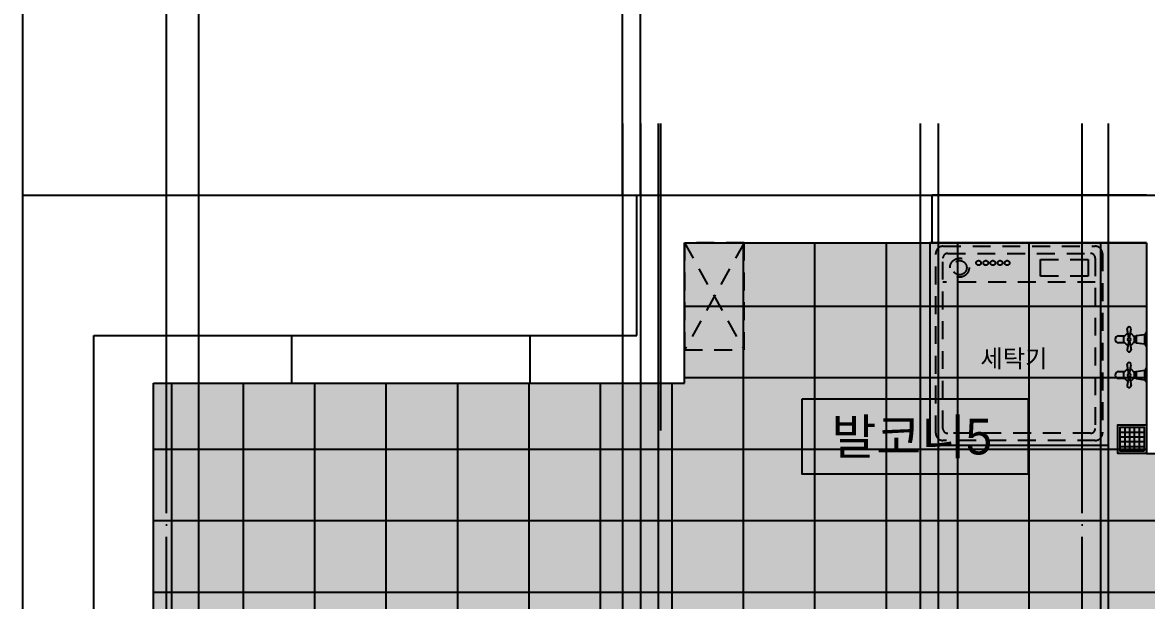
# Model space of a CAD drawing. Header units: millimetres. Extents: x -24416 to 92204, y -190080 to 23760.
# Drawn here: x 3929 to 8649, y -169668 to -167242 of the extents above; entities that cross this region are included whole.
import ezdxf
from ezdxf.enums import TextEntityAlignment as Align

# ---------------------------------------------------------------- set-up
doc = ezdxf.new("R2010")
doc.units = ezdxf.units.MM
doc.header["$LTSCALE"] = 50
for name, pattern in [('AUDIT_D_220706163347-0', [0]), ('CEN', [62, 60, -1, 0, -1]), ('HD', [2.5, 1.5, -1]), ('HID', [2.5, 1.5, -1])]:
    doc.linetypes.add(name, pattern=pattern)
doc.layers.get('defpoints').update_dxf_attribs({"color": 139})
for name, color, linetype, plot in [('AA-CEN', 1, 'CEN', False), ('AA-XXXX-MC', 153, 'AUDIT_D_220706163347-0', False), ('MC', 135, 'Continuous', False)]:
    doc.layers.add(name, color=color, linetype=linetype, plot=plot)
for name, color, linetype in [('AA-단열-바닥-욕실', 30, 'Continuous'), ('CEN_CON', 1, 'CEN'), ('CEN_WALL', 12, 'CEN'), ('CONC', 2, 'Continuous'), ('ELE3_CON', 7, 'Continuous'), ('ETC', 6, 'Continuous'), ('FUR_가구', 8, 'HD'), ('FUR_가전', 8, 'HID'), ('바닥타일', 8, 'Continuous'), ('수전', 4, 'Continuous'), ('실명', 3, 'AUDIT_D_220706163347-0'), ('실명박스', 7, 'AUDIT_D_220706163347-0')]:
    doc.layers.add(name, color=color, linetype=linetype)
doc.styles.add('HAUD01', font='Dotum.ttf')
doc.styles.add('맑은 고딕', font='malgun.ttf')

# ---------------------------------------------------------------- blocks, each defined once
blk = doc.blocks.new('A$Ca96da67e')
at = {"layer": 'FUR_가구'}
for p, q in [((250, 450), (0, 0)), ((0, 450), (250, 0))]:
    blk.add_line(p, q, dxfattribs=at)
blk.add_lwpolyline([(250, 0), (0, 0), (0, 450), (250, 450)], close=True, dxfattribs=at)
blk = doc.blocks.new('세탁기-850')
at = {"layer": 'defpoints'}
blk.add_lwpolyline([(0, 0), (-750, 0), (-750, -850), (0, -850)], close=True, dxfattribs=at)
at = {"layer": 'FUR_가전'}
blk.add_line((-55, -165), (-695, -165), dxfattribs=at)
for points in [[(-695, -830, -0.414214), (-725, -800), (-725, -45, -0.414214), (-695, -15), (-55, -15, -0.414214), (-25, -45), (-25, -800, -0.414214), (-55, -830)], [(-695, -780), (-695, -65, -0.414214), (-675, -45), (-75, -45, -0.414214), (-55, -65), (-55, -780, -0.414214), (-75, -800), (-675, -800, -0.414214)]]:
    blk.add_lwpolyline(points, format="xyb", close=True, dxfattribs=at)
blk.add_lwpolyline([(-85, -140), (-285, -140), (-285, -70), (-85, -70)], close=True, dxfattribs=at)
for centre, radius in [((-625.1, -105), 40), ((-625.1, -105), 30), ((-545.1, -85), 10), ((-515.1, -85), 10), ((-485.1, -85), 10), ((-455.1, -85), 10), ((-425.1, -85), 10)]:
    blk.add_circle(centre, radius, dxfattribs=at)
at = {"layer": 'FUR_가전', "style": '맑은 고딕'}
blk.add_text('세탁기', height=75, rotation=0, dxfattribs=at).set_placement((-537.9, -523.5))
blk = doc.blocks.new('수전')
at = {"layer": '수전'}
for p, q in [((0, 0), (58.5, 0, 0)), ((29.2, -7), (9.3, -7)), ((9.9, -7), (14.9, -42.9)), ((14.9, -42.9), (29.2, -42.9)), ((49.2, -7), (29.2, -7)), ((29.2, -42.9), (43.6, -42.9)), ((43.6, -42.9), (48.6, -7)), ((23.4, -71.3), (-14.8, -64.6)), ((23.4, -74.6), (-14.8, -81.3)), ((19.7, -49.8), (6.1, -63.4)), ((6.1, -63.4), (6.1, -68.2)), ((6.1, -77.6), (6.1, -82.5)), ((6.1, -82.5), (19.7, -96)), ((14.5, -117.3), (14.5, -90.9)), ((38.8, -49.8), (19.7, -49.8)), ((35.1, -71.3), (73.3, -64.6)), ((35.1, -74.6), (73.3, -81.3)), ((52.3, -63.4), (38.8, -49.8)), ((38.8, -96), (52.3, -82.5)), ((44, -90.9), (44, -117.3)), ((52.3, -68.2), (52.3, -63.4)), ((52.3, -82.5), (52.3, -77.6)), ((19.7, -96), (38.8, -96))]:
    blk.add_line(p, q, dxfattribs=at)
blk.add_circle((29.2, -72.9), 5.91, dxfattribs=at)
for centre, radius, start, end in [((11.8, 6), 13.2, 207.1852, 259.412), ((46.7, 6), 13.2, 280.588, 332.8148), ((-12.4, -49.9), 28.1, 351.511, 14.308), ((70.8, -49.9), 28.1, 165.692, 188.489), ((-14.8, -72.9), 8.37, 90, 270), ((73.3, -72.9), 8.37, 270, 90), ((29.2, -117.3), 14.7, 180, 0)]:
    blk.add_arc(centre, radius, start, end, dxfattribs=at)
blk = doc.blocks.new('FD')
at = {"layer": '수전'}
for p, q in [((110, -30), (10, -30)), ((30, -110), (30, -10)), ((50, -110), (50, -10)), ((70, -110), (70, -10)), ((90, -110), (90, -10)), ((110, -50), (10, -50)), ((110, -70), (10, -70)), ((110, -90), (10, -90))]:
    blk.add_line(p, q, dxfattribs=at)
for points in [[(0, -120), (120, -120), (120, 0), (0, 0)], [(10, -110), (110, -110), (110, -10), (10, -10)]]:
    blk.add_lwpolyline(points, close=True, dxfattribs=at)
blk = doc.blocks.new('U-131B(기본)', base_point=(-85340.5, -187585.7))
at = {"layer": '바닥타일'}
h = blk.add_hatch(dxfattribs=at)
h.set_pattern_fill('_USER', color=256, scale=300, double=1, pattern_type=0)
h.set_pattern_definition([(0, (-291243.84, -166332.43), (0, 300), []), (90, (-291243.84, -166332.43), (-300, 2e-14), [])])
h.paths.add_polyline_path([(-77055.5, -178805.7), (-77055.5, -177450.7), (-80755.5, -177450.7), (-80755.5, -178335.7), (-81225.5, -178335.7), (-81225.5, -177450.7), (-83165.5, -177450.7), (-83165.5, -178040.7), (-85395.5, -178040.7), (-85395.5, -179245.7), (-80985.5, -179245.7), (-80985.5, -178805.7)])
at = {"layer": 'CEN_CON'}
for p, q in [((-85340.5, -187885.7), (-85340.5, -176950.7)), ((-83265.5, -178239), (-83265.5, -176950.7)), ((-81495.5, -187885.7), (-81495.5, -176950.7)), ((-85945.5, -177250.7), (-76055.5, -177250.7))]:
    blk.add_line(p, q, dxfattribs=at)
at = {"layer": 'CEN_WALL'}
for p, q in [((-83350.5, -176950.7), (-83350.5, -182205.7)), ((-82100.5, -176950.7), (-82100.5, -180655.7))]:
    blk.add_line(p, q, dxfattribs=at)
at = {"layer": 'CONC'}
for p, q in [((-83365.5, -177250.7), (-82125.5, -177250.7)), ((-83365.5, -177840.7), (-83365.5, -177250.7)), ((-82125.5, -177450.7), (-82125.5, -177250.7)), ((-83165.5, -177450.7), (-83165.5, -177450.7)), ((-83165.5, -178040.7), (-83165.5, -177450.7)), ((-83165.5, -177450.7), (-82125.5, -177450.7)), ((-85645.5, -187585.7), (-85645.5, -177840.7)), ((-85645.5, -177840.7), (-84815.5, -177840.7)), ((-84815.5, -177840.7), (-84815.5, -178040.7)), ((-83815.5, -177840.7), (-83365.5, -177840.7)), ((-83815.5, -177840.7), (-83815.5, -178040.7)), ((-85395.5, -185895.7), (-85395.5, -178040.7)), ((-85395.5, -178040.7), (-84815.5, -178040.7)), ((-83815.5, -178040.7), (-83165.5, -178040.7))]:
    blk.add_line(p, q, dxfattribs=at)
at = {"layer": 'ELE3_CON'}
for p, q in [((-81225.5, -177250.7), (-82125.5, -177250.7)), ((-81225.5, -177450.7), (-82125.5, -177450.7)), ((-84815.5, -177840.7), (-83815.5, -177840.7)), ((-84815.5, -178040.7), (-83815.5, -178040.7))]:
    blk.add_line(p, q, dxfattribs=at)
at = {"layer": 'MC'}
for p, q in [((-85205.5, -187885.7), (-85205.5, -176950.7)), ((-83425.5, -176950.7), (-83425.5, -182205.7)), ((-83275.5, -176950.7), (-83275.5, -182205.7)), ((-82175.5, -176950.7), (-82175.5, -180655.7)), ((-81385.5, -187885.7), (-81385.5, -176950.7))]:
    blk.add_line(p, q, dxfattribs=at)
at = {"layer": 'FUR_가구', "xscale": -1}
blk.add_blockref('A$Ca96da67e', (-82915.5, -177900.7), dxfattribs=at)
at = {"layer": 'FUR_가전'}
blk.add_blockref('세탁기-850', (-81385.5, -177450.7), dxfattribs=at)
at = {"layer": '수전', "rotation": 270}
for p in [(-81225.5, -177827.2, 0), (-81225.5, -177977.2, 0)]:
    blk.add_blockref('수전', p, dxfattribs=at)
at = {"layer": '수전', "xscale": -1}
blk.add_blockref('FD', (-81225.5, -178215.7), dxfattribs=at)
blk = doc.blocks.new('A$C415C5DAF')
at = {"layer": 'AA-XXXX-MC'}
for p, q in [((-7816.6, -186343), (-7816.6, -184253)), ((-6036.6, -186343), (-6036.6, -184253))]:
    blk.add_line(p, q, dxfattribs=at)
at = {"layer": 'CEN_CON'}
for p, q in [((-7951.6, -186343), (-7951.6, -184253)), ((-5961.6, -186343), (-5961.6, -184253))]:
    blk.add_line(p, q, dxfattribs=at)
at = {"layer": '실명박스'}
blk.add_lwpolyline([(-5284.2, -187200.3), (-5284.2, -187512.8), (-4331.7, -187512.8), (-4331.7, -187200.3)], close=True, dxfattribs=at)
at = {"layer": '실명', "style": 'HAUD01'}
blk.add_text('발코니5', height=150, dxfattribs=at).set_placement((-4822.7, -187355.5), align=Align.MIDDLE)
blk = doc.blocks.new('A$C1CAF0AFA')
at = {"layer": 'ETC'}
h = blk.add_hatch(dxfattribs=at)
h.set_pattern_fill('CROSS', color=256, scale=10, angle=45)
h.set_pattern_definition([(45, (146065.76, -53460), (7e-15, 89.802561), [31.75, -95.25]), (135, (146088.21, -53460), (-89.802561, 7e-15), [31.75, -95.25])])
h.paths.add_polyline_path([(6318.8, -201860.9), (4478.8, -201860.9), (4478.8, -200570.9), (6318.8, -200570.9)])
h.paths.add_polyline_path([(6448.8, -201860.9), (6448.8, -200580.9), (8088.8, -200580.9), (8088.8, -200755.9), (16098.8, -200755.9), (16098.8, -201860.9)])
h.paths.add_polyline_path([(30238.8, -193300.9), (31343.8, -193300.9), (31343.8, -191060.9), (30238.8, -191060.9)])
h.paths.add_polyline_path([(28743.8, -193510.9), (29208.8, -193510.9), (29208.8, -194420.9), (29848.8, -194420.9), (29848.8, -201860.9), (19288.8, -201860.9), (19288.8, -200755.9), (28743.8, -200755.9)])
h.paths.add_polyline_path([(4478.8, -192515.9), (6708.8, -192515.9), (6708.8, -191925.9), (8648.8, -191925.9), (8648.8, -192810.9), (9118.8, -192810.9), (9118.8, -191925.9), (12818.8, -191925.9), (12818.8, -193280.9), (8888.8, -193280.9), (8888.8, -193730.9), (4478.8, -193720.9)])
at = {"layer": 'AA-CEN'}
blk.add_lwpolyline([(4478.8, -192515.9), (6708.8, -192515.9), (6708.8, -191925.9), (8648.8, -191925.9), (8648.8, -192810.9), (9118.8, -192810.9), (9118.8, -191925.9), (12818.8, -191925.9), (12818.8, -193280.9), (8888.8, -193280.9), (8888.8, -193730.9), (4478.8, -193720.9), (4478.8, -192515.9)], dxfattribs=at)

msp = doc.modelspace()

# ---------------------------------------------------------------- linework, layer by layer
at = {"layer": 'defpoints'}
msp.add_lwpolyline([(34663.8, -165875.9), (3928.8, -165875.9), (3928.8, -178600.9), (34663.8, -178600.9)], close=True, dxfattribs=at)

# ---------------------------------------------------------------- block references
msp.add_blockref('U-131B(기본)', (4533.8, -178300.9))
at = {"layer": 'AA-단열-바닥-욕실'}
msp.add_blockref('A$C1CAF0AFA', (0, 23760), dxfattribs=at)
at = {"layer": '실명박스'}
msp.add_blockref('A$C415C5DAF', (12485.4, 18377.1), dxfattribs=at)

doc.saveas('drawing.dxf')
